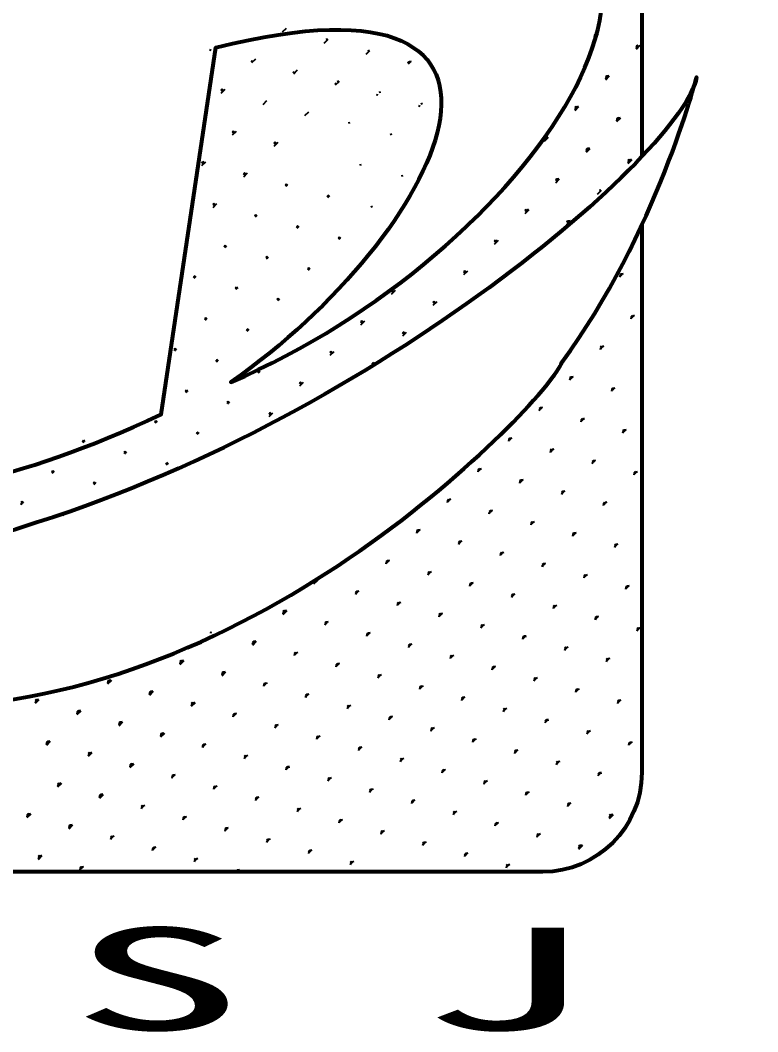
# Model space of a CAD drawing. Extents: x 54907 to 703237, y -798661 to -546661.
# Drawn here: x 250323 to 251933, y -614946 to -612738 of the extents above; entities that cross this region are included whole.
import ezdxf

# ---------------------------------------------------------------- set-up
doc = ezdxf.new("R2010")
doc.units = 0
doc.header["$LTSCALE"] = 1000
doc.header["$MEASUREMENT"] = 0
doc.layers.add('PUB_TITLE', color=4, linetype='Continuous')
doc.styles.add('STYLE1', font='simhei.ttf', dxfattribs={"width": 0.8})

msp = doc.modelspace()

# ---------------------------------------------------------------- linework, layer by layer
at = {"layer": 'PUB_TITLE', "color": 4}
for p, q in [((250895.2, -612763.8), (250903.6, -612755.5)), ((251579.7, -612773.8), (251576.3, -612770.5)), ((251580.7, -612772.8), (251576.6, -612768.6)), ((251581.8, -612771.7), (251578.4, -612768.4)), ((251579.6, -612773.9), (251584.9, -612768.6)), ((251582.8, -612770.7), (251581.8, -612767)), ((250986.5, -612788.3), (250994.9, -612779.9)), ((250992.8, -612782), (250991.8, -612778.4)), ((251578.6, -612774.8), (251575, -612773.9)), ((251671, -612798.3), (251667.6, -612794.9)), ((251672, -612797.2), (251667.8, -612793)), ((251667.8, -612801.4), (251676.2, -612793)), ((251673.1, -612796.2), (251669.7, -612792.8)), ((250739.2, -612804.1), (250735.6, -612803.1)), ((251077.8, -612812.7), (251086.1, -612804.4)), ((251084.1, -612806.5), (251083.1, -612802.8)), ((251669.9, -612799.3), (251666.3, -612798.3)), ((250830.5, -612828.6), (250826.8, -612827.6)), ((250828.4, -612830.6), (250836.8, -612822.3)), ((251172.2, -612834.1), (251168.9, -612830.7)), ((251173.2, -612833), (251169.1, -612828.8)), ((251174.3, -612832), (251170.9, -612828.6)), ((251175.3, -612830.9), (251174.4, -612827.3)), ((250921.8, -612853), (250918.1, -612852)), ((250919.7, -612855.1), (250928, -612846.7)), ((251605.2, -612864), (251601, -612859.9)), ((251601, -612868.2), (251609.4, -612859.9)), ((251606.2, -612863), (251602.9, -612859.6)), ((251607.3, -612861.9), (251606.3, -612858.3)), ((251013.1, -612877.5), (251009.4, -612876.5)), ((251011, -612879.6), (251019.3, -612871.2)), ((251017.2, -612873.3), (251016.3, -612869.6)), ((251603.1, -612866.1), (251599.4, -612865.1)), ((251604.1, -612865.1), (251600.8, -612861.7)), ((250764.7, -612894.3), (250761.4, -612891)), ((250765.8, -612893.3), (250761.6, -612889.1)), ((250761.6, -612897.5), (250769.9, -612889.1)), ((250766.8, -612892.2), (250763.5, -612888.9)), ((251104.3, -612901.9), (251100.7, -612901)), ((251108.5, -612897.8), (251107.5, -612894.1)), ((250852.9, -612921.9), (250861.2, -612913.6)), ((251195.6, -612926.4), (251192, -612925.4)), ((251199.8, -612922.2), (251198.8, -612918.6)), ((251538.4, -612930.9), (251534.2, -612926.7)), ((251534.2, -612935), (251542.5, -612926.7)), ((251539.4, -612929.8), (251536.1, -612926.5)), ((251540.5, -612928.8), (251539.5, -612925.1)), ((250944.1, -612946.4), (250952.5, -612938)), ((251536.3, -612932.9), (251532.6, -612932)), ((251537.3, -612931.9), (251534, -612928.6)), ((251631.7, -612953.2), (251630.8, -612949.6)), ((251041.7, -612964.6), (251040.7, -612960.9)), ((251627.6, -612957.4), (251623.9, -612956.4)), ((251628.6, -612956.4), (251625.3, -612953)), ((251629.6, -612955.3), (251625.5, -612951.1)), ((251625.5, -612959.5), (251633.8, -612951.1)), ((251630.7, -612954.3), (251627.3, -612950.9)), ((250789.2, -612985.6), (250785.8, -612982.3)), ((250790.2, -612984.6), (250786, -612980.4)), ((250786, -612988.7), (250794.4, -612980.4)), ((250791.3, -612983.5), (250787.9, -612980.2)), ((251133, -612989), (251132, -612985.4)), ((251467.4, -613001.9), (251475.7, -612993.5)), ((251473.6, -612995.6), (251472.7, -612991.9)), ((250880.5, -613010.1), (250877.1, -613006.7)), ((250881.5, -613009), (250877.3, -613004.8)), ((250877.3, -613013.2), (250885.7, -613004.8)), ((250882.5, -613008), (250879.2, -613004.6)), ((251469.5, -612999.8), (251465.8, -612998.8)), ((251560.7, -613024.2), (251557.1, -613023.2)), ((251561.8, -613023.2), (251558.4, -613019.8)), ((251562.8, -613022.1), (251558.6, -613018)), ((251558.6, -613026.3), (251567, -613018)), ((251563.9, -613021.1), (251560.5, -613017.7)), ((251564.9, -613020), (251563.9, -613016.4)), ((250722.4, -613052.4), (250719, -613049.1)), ((250723.4, -613051.4), (250719.2, -613047.2)), ((250719.2, -613055.6), (250727.6, -613047.2)), ((250724.4, -613050.3), (250721.1, -613047)), ((251066.1, -613055.9), (251065.2, -613052.2)), ((251652, -613048.7), (251648.4, -613047.7)), ((251653.1, -613047.6), (251649.7, -613044.3)), ((251654.1, -613046.6), (251649.9, -613042.4)), ((251649.9, -613050.8), (251658.3, -613042.4)), ((251655.1, -613045.5), (251651.8, -613042.2)), ((251656.2, -613044.5), (251655.2, -613040.9)), ((250813.6, -613076.9), (250810.3, -613073.6)), ((250814.7, -613075.8), (250810.5, -613071.7)), ((250810.5, -613080), (250818.9, -613071.7)), ((250815.7, -613074.8), (250812.4, -613071.5)), ((251157.4, -613080.3), (251156.5, -613076.7)), ((250904.9, -613101.3), (250901.6, -613098)), ((250906, -613100.3), (250901.8, -613096.1)), ((250907, -613099.3), (250903.7, -613095.9)), ((251495, -613090), (251491.6, -613086.7)), ((251496, -613089), (251491.8, -613084.8)), ((251491.8, -613093.1), (251500.2, -613084.8)), ((251497, -613087.9), (251493.7, -613084.6)), ((251498.1, -613086.9), (251497.1, -613083.2)), ((250996.2, -613125.8), (250992.9, -613122.5)), ((250997.2, -613124.8), (250993.1, -613120.6)), ((250998.3, -613123.7), (250994.9, -613120.4)), ((251583.1, -613117.6), (251591.5, -613109.2)), ((251589.4, -613111.3), (251588.4, -613107.7)), ((250746.8, -613143.7), (250743.5, -613140.4)), ((250747.9, -613142.7), (250743.7, -613138.5)), ((250743.7, -613146.8), (250752, -613138.5)), ((250748.9, -613141.6), (250745.6, -613138.3)), ((251090.6, -613147.1), (251089.6, -613143.5)), ((250838.1, -613168.2), (250834.8, -613164.8)), ((250839.1, -613167.1), (250835, -613163)), ((250840.2, -613166.1), (250836.8, -613162.7)), ((251428.1, -613156.8), (251424.8, -613153.5)), ((251429.2, -613155.8), (251425, -613151.6)), ((251425, -613160), (251433.4, -613151.6)), ((251430.2, -613154.7), (251426.9, -613151.4)), ((251431.3, -613153.7), (251430.3, -613150)), ((250929.4, -613192.6), (250926, -613189.3)), ((250930.4, -613191.6), (250926.2, -613187.4)), ((250931.5, -613190.5), (250928.1, -613187.2)), ((251519.4, -613181.3), (251516.1, -613177.9)), ((251520.5, -613180.2), (251516.3, -613176.1)), ((251516.3, -613184.4), (251524.6, -613176.1)), ((251521.5, -613179.2), (251518.2, -613175.8)), ((251522.5, -613178.1), (251521.6, -613174.5)), ((251020.7, -613217.1), (251017.3, -613213.7)), ((251021.7, -613216), (251017.5, -613211.9)), ((251022.7, -613215), (251019.4, -613211.7)), ((250771.3, -613235), (250767.9, -613231.7)), ((250772.3, -613233.9), (250768.1, -613229.8)), ((250773.4, -613232.9), (250770, -613229.6)), ((251361.3, -613223.6), (251358, -613220.3)), ((251362.4, -613222.6), (251358.2, -613218.4)), ((251358.2, -613226.8), (251366.5, -613218.4)), ((251363.4, -613221.6), (251360.1, -613218.2)), ((250862.6, -613259.5), (250859.2, -613256.1)), ((250863.6, -613258.4), (250859.4, -613254.2)), ((250864.6, -613257.4), (250861.3, -613254)), ((250953.8, -613283.9), (250950.5, -613280.6)), ((250954.9, -613282.9), (250950.7, -613278.7)), ((250955.9, -613281.8), (250952.6, -613278.5)), ((250704.4, -613301.8), (250701.1, -613298.5)), ((250705.5, -613300.8), (250701.3, -613296.6)), ((250706.5, -613299.7), (250703.2, -613296.4)), ((251294.5, -613290.5), (251291.2, -613287.1)), ((251295.5, -613289.4), (251291.4, -613285.2)), ((251291.4, -613293.6), (251299.7, -613285.2)), ((251296.6, -613288.4), (251293.2, -613285)), ((251634.1, -613298.1), (251630.5, -613297.1)), ((251635.2, -613297), (251631.8, -613293.7)), ((251636.2, -613296), (251632, -613291.8)), ((251637.2, -613294.9), (251633.9, -613291.6)), ((251638.3, -613293.9), (251637.3, -613290.2)), ((250795.7, -613326.3), (250792.4, -613322.9)), ((250796.8, -613325.2), (250792.6, -613321.1)), ((250797.8, -613324.2), (250794.5, -613320.8)), ((250888.1, -613349.7), (250883.9, -613345.5)), ((250889.1, -613348.6), (250885.8, -613345.3)), ((251136.4, -613332.8), (251133.1, -613329.5)), ((251137.4, -613331.8), (251133.3, -613327.6)), ((251133.3, -613336), (251141.6, -613327.6)), ((251138.5, -613330.7), (251135.1, -613327.4)), ((250887, -613350.7), (250883.7, -613347.4)), ((251227.7, -613357.3), (251224.3, -613353.9)), ((251228.7, -613356.2), (251224.5, -613352.1)), ((251224.5, -613360.4), (251232.9, -613352.1)), ((251229.8, -613355.2), (251226.4, -613351.9)), ((250728.9, -613393.1), (250725.6, -613389.8)), ((250730, -613392.1), (250725.8, -613387.9)), ((250731, -613391), (250727.7, -613387.7)), ((251658.6, -613389.3), (251654.9, -613388.4)), ((251659.6, -613388.3), (251656.3, -613385)), ((251660.7, -613387.3), (251656.5, -613383.1)), ((251661.7, -613386.2), (251658.4, -613382.9)), ((251662.7, -613385.2), (251661.8, -613381.5)), ((250821.2, -613416.5), (250817.1, -613412.3)), ((250822.3, -613415.5), (250818.9, -613412.1)), ((251069.6, -613399.6), (251066.2, -613396.3)), ((251070.6, -613398.6), (251066.4, -613394.4)), ((251066.4, -613402.8), (251074.8, -613394.4)), ((251071.7, -613397.6), (251068.3, -613394.2)), ((250820.2, -613417.6), (250816.8, -613414.2)), ((251160.8, -613424.1), (251157.5, -613420.8)), ((251161.9, -613423.1), (251157.7, -613418.9)), ((251157.7, -613427.2), (251166.1, -613418.9)), ((251162.9, -613422), (251159.6, -613418.7)), ((250662.1, -613459.9), (250658.7, -613456.6)), ((250663.1, -613458.9), (250659, -613454.7)), ((250664.2, -613457.8), (250660.8, -613454.5)), ((251591.7, -613456.2), (251588.1, -613455.2)), ((251592.8, -613455.1), (251589.5, -613451.8)), ((251593.8, -613454.1), (251589.7, -613449.9)), ((251594.9, -613453), (251591.5, -613449.7)), ((251595.9, -613452), (251594.9, -613448.3)), ((250754.4, -613483.3), (250750.2, -613479.2)), ((250755.5, -613482.3), (250752.1, -613478.9)), ((251002.7, -613466.5), (250999.4, -613463.1)), ((251003.8, -613465.4), (250999.6, -613461.2)), ((250999.6, -613469.6), (251008, -613461.2)), ((251004.8, -613464.4), (251001.5, -613461)), ((250753.4, -613484.4), (250750, -613481)), ((251094, -613490.9), (251090.7, -613487.6)), ((251095.1, -613489.9), (251090.9, -613485.7)), ((251090.9, -613494.1), (251099.2, -613485.7)), ((251096.1, -613488.8), (251092.8, -613485.5)), ((251679.7, -613479.7), (251679.4, -613479.6)), ((250844.6, -613508.8), (250841.3, -613505.5)), ((250845.7, -613507.8), (250841.5, -613503.6)), ((250846.7, -613506.7), (250843.4, -613503.4)), ((251524.9, -613523), (251521.3, -613522)), ((251526, -613521.9), (251522.6, -613518.6)), ((251527, -613520.9), (251522.8, -613516.7)), ((251528.1, -613519.9), (251524.7, -613516.5)), ((251529.1, -613518.8), (251528.1, -613515.2)), ((250935.9, -613533.3), (250932.6, -613530)), ((250937, -613532.2), (250932.8, -613528.1)), ((250932.8, -613536.4), (250941.1, -613528.1)), ((250938, -613531.2), (250934.7, -613527.9)), ((251617.2, -613546.4), (251613.9, -613543.1)), ((251618.3, -613545.4), (251614.1, -613541.2)), ((251619.3, -613544.3), (251616, -613541)), ((251620.4, -613543.3), (251619.4, -613539.6)), ((250686.5, -613551.2), (250683.2, -613547.9)), ((250687.6, -613550.2), (250683.4, -613546)), ((250688.6, -613549.1), (250685.3, -613545.8)), ((251616.2, -613547.4), (251612.6, -613546.5)), ((250777.8, -613575.7), (250774.5, -613572.3)), ((250778.9, -613574.6), (250774.7, -613570.4)), ((250779.9, -613573.6), (250776.6, -613570.2)), ((251458.1, -613589.8), (251454.5, -613588.8)), ((251459.1, -613588.8), (251455.8, -613585.4)), ((251460.2, -613587.7), (251456, -613583.5)), ((251461.2, -613586.7), (251457.9, -613583.3)), ((251462.3, -613585.6), (251461.3, -613582)), ((250869.1, -613600.1), (250865.8, -613596.8)), ((250870.1, -613599.1), (250866, -613594.9)), ((250866, -613603.2), (250874.3, -613594.9)), ((250871.2, -613598), (250867.9, -613594.7)), ((251550.4, -613613.2), (251547.1, -613609.9)), ((251551.5, -613612.2), (251547.3, -613608)), ((251552.5, -613611.1), (251549.2, -613607.8)), ((251553.6, -613610.1), (251552.6, -613606.4)), ((250619.7, -613618), (250616.4, -613614.7)), ((250620.8, -613617), (250616.6, -613612.8)), ((250621.8, -613615.9), (250618.5, -613612.6)), ((251549.4, -613614.3), (251545.7, -613613.3)), ((251642.8, -613636.6), (251638.6, -613632.5)), ((251643.8, -613635.6), (251640.5, -613632.2)), ((251644.8, -613634.5), (251643.9, -613630.9)), ((250462.7, -613659.3), (250458.5, -613655.2)), ((250463.7, -613658.3), (250460.4, -613655)), ((250711, -613642.5), (250707.7, -613639.1)), ((250712, -613641.4), (250707.9, -613637.3)), ((250713.1, -613640.4), (250709.8, -613637)), ((251391.3, -613656.6), (251387.6, -613655.6)), ((251392.3, -613655.6), (251389, -613652.2)), ((251393.4, -613654.5), (251389.2, -613650.4)), ((251394.4, -613653.5), (251391.1, -613650.2)), ((251395.5, -613652.5), (251394.5, -613648.8)), ((251640.7, -613638.7), (251637, -613637.7)), ((251641.7, -613637.7), (251638.4, -613634.3)), ((250461.6, -613660.4), (250458.3, -613657)), ((251483.6, -613680), (251480.3, -613676.7)), ((251484.7, -613679), (251480.5, -613674.8)), ((251485.7, -613678), (251482.4, -613674.6)), ((251486.7, -613676.9), (251485.8, -613673.3)), ((250552.9, -613684.8), (250549.6, -613681.5)), ((250553.9, -613683.8), (250549.8, -613679.6)), ((250555, -613682.8), (250551.6, -613679.4)), ((251482.6, -613681.1), (251478.9, -613680.1)), ((251575.9, -613703.5), (251571.8, -613699.3)), ((251577, -613702.4), (251573.6, -613699.1)), ((251578, -613701.4), (251577, -613697.7)), ((250395.8, -613726.2), (250391.7, -613722)), ((250396.9, -613725.1), (250393.5, -613721.8)), ((250644.2, -613709.3), (250640.8, -613706)), ((250645.2, -613708.3), (250641, -613704.1)), ((250646.3, -613707.2), (250642.9, -613703.9)), ((251325.5, -613722.4), (251322.2, -613719.1)), ((251326.5, -613721.4), (251322.4, -613717.2)), ((251327.6, -613720.3), (251324.3, -613717)), ((251328.6, -613719.3), (251327.7, -613715.6)), ((251573.8, -613705.5), (251570.2, -613704.6)), ((251574.9, -613704.5), (251571.5, -613701.2)), ((251669.3, -613725.8), (251668.3, -613722.2)), ((250394.8, -613727.2), (250391.5, -613723.9)), ((251324.5, -613723.4), (251320.8, -613722.5)), ((251416.8, -613746.9), (251413.4, -613743.5)), ((251417.8, -613745.8), (251413.7, -613741.6)), ((251418.9, -613744.8), (251415.5, -613741.4)), ((251419.9, -613743.7), (251418.9, -613740.1)), ((251665.1, -613730), (251661.5, -613729)), ((251666.2, -613729), (251662.8, -613725.6)), ((251667.2, -613727.9), (251663, -613723.7)), ((251668.3, -613726.9), (251664.9, -613723.5)), ((250486.1, -613751.7), (250482.7, -613748.3)), ((250487.1, -613750.6), (250482.9, -613746.4)), ((250488.2, -613749.6), (250484.8, -613746.2)), ((251415.7, -613747.9), (251412.1, -613746.9)), ((251509.1, -613770.3), (251504.9, -613766.1)), ((251510.2, -613769.2), (251506.8, -613765.9)), ((251511.2, -613768.2), (251510.2, -613764.5)), ((251258.7, -613789.2), (251255.3, -613785.9)), ((251259.7, -613788.2), (251255.6, -613784)), ((251260.8, -613787.1), (251257.4, -613783.8)), ((251261.8, -613786.1), (251260.8, -613782.4)), ((251507, -613772.4), (251503.4, -613771.4)), ((251508.1, -613771.3), (251504.7, -613768)), ((250326.9, -613795.1), (250323.3, -613794.1)), ((250328, -613794), (250324.6, -613790.7)), ((250329, -613793), (250324.8, -613788.8)), ((250330.1, -613791.9), (250326.7, -613788.6)), ((251257.6, -613790.3), (251254, -613789.3)), ((251350, -613813.7), (251346.6, -613810.3)), ((251351, -613812.6), (251346.8, -613808.5)), ((251352.1, -613811.6), (251348.7, -613808.3)), ((251353.1, -613810.6), (251352.1, -613806.9)), ((251598.3, -613796.8), (251594.6, -613795.8)), ((251599.3, -613795.8), (251596, -613792.4)), ((251600.4, -613794.7), (251596.2, -613790.6)), ((251601.4, -613793.7), (251598.1, -613790.4)), ((251602.5, -613792.6), (251601.5, -613789)), ((250418.2, -613819.5), (250414.6, -613818.5)), ((250416.4, -613815.6), (250415.9, -613815.1)), ((250417.9, -613815.1), (250416.1, -613813.3)), ((250419.5, -613814.5), (250418, -613813.1)), ((251348.9, -613814.7), (251345.3, -613813.8)), ((251444.4, -613835), (251443.4, -613831.4)), ((251191.9, -613856), (251188.5, -613852.7)), ((251192.9, -613855), (251188.7, -613850.8)), ((251194, -613854), (251190.6, -613850.6)), ((251195, -613852.9), (251194, -613849.3)), ((251440.2, -613839.2), (251436.5, -613838.2)), ((251441.2, -613838.1), (251437.9, -613834.8)), ((251442.3, -613837.1), (251438.1, -613832.9)), ((251443.3, -613836.1), (251440, -613832.7)), ((251190.8, -613857.1), (251187.2, -613856.1)), ((251284.2, -613879.5), (251280, -613875.3)), ((251285.2, -613878.4), (251281.9, -613875.1)), ((251286.3, -613877.4), (251285.3, -613873.7)), ((251531.5, -613863.6), (251527.8, -613862.7)), ((251532.5, -613862.6), (251529.2, -613859.3)), ((251533.6, -613861.6), (251529.4, -613857.4)), ((251534.6, -613860.5), (251531.3, -613857.2)), ((251535.7, -613859.5), (251534.7, -613855.8)), ((251282.1, -613881.6), (251278.4, -613880.6)), ((251283.1, -613880.5), (251279.8, -613877.2)), ((251377.6, -613901.8), (251376.6, -613898.2)), ((251622.8, -613888.1), (251619.1, -613887.1)), ((251623.8, -613887.1), (251620.5, -613883.7)), ((251624.8, -613886), (251620.7, -613881.8)), ((251625.9, -613885), (251622.6, -613881.6)), ((251626.9, -613883.9), (251626, -613880.3)), ((251125, -613922.9), (251121.7, -613919.5)), ((251126.1, -613921.8), (251121.9, -613917.6)), ((251127.1, -613920.8), (251123.8, -613917.4)), ((251128.2, -613919.7), (251127.2, -613916.1)), ((251373.4, -613906), (251369.7, -613905)), ((251374.4, -613905), (251371.1, -613901.6)), ((251375.5, -613903.9), (251371.3, -613899.7)), ((251376.5, -613902.9), (251373.2, -613899.5)), ((251124, -613923.9), (251120.3, -613922.9)), ((251217.4, -613946.3), (251213.2, -613942.1)), ((251218.4, -613945.2), (251215.1, -613941.9)), ((251219.5, -613944.2), (251218.5, -613940.5)), ((251464.7, -613930.5), (251461, -613929.5)), ((251465.7, -613929.4), (251462.4, -613926.1)), ((251466.7, -613928.4), (251462.6, -613924.2)), ((251467.8, -613927.3), (251464.4, -613924)), ((251468.8, -613926.3), (251467.9, -613922.6)), ((250963.8, -613968.4), (250972.2, -613960)), ((250966.9, -613965.2), (250963.9, -613962.2)), ((250968, -613964.2), (250965.2, -613961.4)), ((250969, -613963.1), (250966.5, -613960.6)), ((250970.1, -613962.1), (250969.2, -613958.9)), ((251215.3, -613948.4), (251211.6, -613947.4)), ((251216.3, -613947.3), (251213, -613944)), ((251310.7, -613968.7), (251309.8, -613965)), ((251555.9, -613954.9), (251552.3, -613953.9)), ((251557, -613953.9), (251553.6, -613950.5)), ((251558, -613952.8), (251553.8, -613948.7)), ((251559.1, -613951.8), (251555.7, -613948.5)), ((251560.1, -613950.7), (251559.1, -613947.1)), ((250965.9, -613966.3), (250962.2, -613965.3)), ((251058.2, -613989.7), (251054.9, -613986.4)), ((251059.3, -613988.6), (251055.1, -613984.5)), ((251060.3, -613987.6), (251057, -613984.3)), ((251061.4, -613986.6), (251060.4, -613982.9)), ((251306.6, -613972.8), (251302.9, -613971.9)), ((251307.6, -613971.8), (251304.3, -613968.4)), ((251308.6, -613970.7), (251304.5, -613966.6)), ((251309.7, -613969.7), (251306.3, -613966.4)), ((251647.2, -613979.4), (251643.6, -613978.4)), ((251648.3, -613978.3), (251644.9, -613975)), ((251649.3, -613977.3), (251645.1, -613973.1)), ((251650.4, -613976.3), (251647, -613972.9)), ((251651.4, -613975.2), (251650.4, -613971.6)), ((251057.2, -613990.7), (251053.5, -613989.8)), ((251150.5, -614013.1), (251146.4, -614008.9)), ((251151.6, -614012.1), (251148.2, -614008.7)), ((251152.6, -614011), (251151.7, -614007.4)), ((251397.8, -613997.3), (251394.2, -613996.3)), ((251398.9, -613996.2), (251395.5, -613992.9)), ((251399.9, -613995.2), (251395.7, -613991)), ((251401, -613994.2), (251397.6, -613990.8)), ((251402, -613993.1), (251401, -613989.5)), ((250900.1, -614032.1), (250896.8, -614028.7)), ((250901.2, -614031), (250897, -614026.8)), ((250897, -614035.2), (250905.3, -614026.8)), ((250902.2, -614030), (250898.9, -614026.6)), ((250903.2, -614028.9), (250902.3, -614025.3)), ((251148.5, -614015.2), (251144.8, -614014.2)), ((251149.5, -614014.1), (251146.2, -614010.8)), ((251489.1, -614021.7), (251485.5, -614020.8)), ((251490.2, -614020.7), (251486.8, -614017.4)), ((251491.2, -614019.7), (251487, -614015.5)), ((251492.2, -614018.6), (251488.9, -614015.3)), ((251493.3, -614017.6), (251492.3, -614013.9)), ((250899.1, -614033.1), (250895.4, -614032.1)), ((250991.4, -614056.5), (250988.1, -614053.2)), ((250992.4, -614055.5), (250988.3, -614051.3)), ((250993.5, -614054.4), (250990.1, -614051.1)), ((250994.5, -614053.4), (250993.6, -614049.7)), ((251239.7, -614039.7), (251236.1, -614038.7)), ((251240.8, -614038.6), (251237.4, -614035.3)), ((251241.8, -614037.6), (251237.6, -614033.4)), ((251242.9, -614036.5), (251239.5, -614033.2)), ((251243.9, -614035.5), (251242.9, -614031.8)), ((251580.4, -614046.2), (251576.7, -614045.2)), ((251581.4, -614045.2), (251578.1, -614041.8)), ((251582.5, -614044.1), (251578.3, -614039.9)), ((251583.5, -614043.1), (251580.2, -614039.7)), ((251584.6, -614042), (251583.6, -614038.4)), ((250741, -614075.5), (250737.3, -614074.5)), ((250990.4, -614057.6), (250986.7, -614056.6)), ((251085.8, -614077.8), (251084.8, -614074.2)), ((251331, -614064.1), (251327.4, -614063.1)), ((251332.1, -614063.1), (251328.7, -614059.7)), ((251333.1, -614062), (251328.9, -614057.8)), ((251334.1, -614061), (251330.8, -614057.6)), ((251335.2, -614059.9), (251334.2, -614056.3)), ((251671.7, -614070.7), (251668, -614069.7)), ((251672.7, -614069.6), (251669.4, -614066.3)), ((251673.8, -614068.6), (251669.6, -614064.4)), ((251674.8, -614067.5), (251671.5, -614064.2)), ((251675.9, -614066.5), (251674.9, -614062.8)), ((250833.3, -614098.9), (250830, -614095.5)), ((250834.3, -614097.8), (250830.2, -614093.7)), ((250830.2, -614102), (250838.5, -614093.7)), ((250835.4, -614096.8), (250832, -614093.4)), ((250836.4, -614095.7), (250835.4, -614092.1)), ((251081.6, -614082), (251078, -614081)), ((251082.7, -614081), (251079.3, -614077.6)), ((251083.7, -614079.9), (251079.5, -614075.8)), ((251084.8, -614078.9), (251081.4, -614075.5)), ((251422.3, -614088.6), (251418.6, -614087.6)), ((251423.3, -614087.5), (251420, -614084.2)), ((251424.4, -614086.5), (251420.2, -614082.3)), ((251425.4, -614085.4), (251422.1, -614082.1)), ((251426.5, -614084.4), (251425.5, -614080.7)), ((250832.3, -614099.9), (250828.6, -614098.9)), ((250925.6, -614122.3), (250921.4, -614118.1)), ((250926.7, -614121.2), (250923.3, -614117.9)), ((250927.7, -614120.2), (250926.7, -614116.6)), ((251172.9, -614106.5), (251169.3, -614105.5)), ((251174, -614105.4), (251170.6, -614102.1)), ((251175, -614104.4), (251170.8, -614100.2)), ((251176, -614103.3), (251172.7, -614100)), ((251177.1, -614102.3), (251176.1, -614098.6)), ((251513.6, -614113), (251509.9, -614112)), ((251514.6, -614112), (251511.3, -614108.6)), ((251515.7, -614110.9), (251511.5, -614106.8)), ((251516.7, -614109.9), (251513.4, -614106.6)), ((251517.8, -614108.9), (251516.8, -614105.2)), ((250674.1, -614142.3), (250670.5, -614141.3)), ((250675.2, -614141.2), (250671.9, -614137.9)), ((250676.2, -614140.2), (250672.1, -614136)), ((250672.1, -614144.4), (250680.4, -614136)), ((250677.3, -614139.2), (250673.9, -614135.8)), ((250678.3, -614138.1), (250677.3, -614134.5)), ((250923.5, -614124.4), (250919.9, -614123.4)), ((250924.6, -614123.3), (250921.2, -614120)), ((251019, -614144.7), (251018, -614141)), ((251264.2, -614130.9), (251260.5, -614130)), ((251265.2, -614129.9), (251261.9, -614126.5)), ((251266.3, -614128.8), (251262.1, -614124.7)), ((251267.3, -614127.8), (251264, -614124.5)), ((251268.4, -614126.8), (251267.4, -614123.1)), ((251604.9, -614137.5), (251601.2, -614136.5)), ((251605.9, -614136.4), (251602.6, -614133.1)), ((251606.9, -614135.4), (251602.8, -614131.2)), ((251608, -614134.4), (251604.6, -614131)), ((251609, -614133.3), (251608.1, -614129.7)), ((250766.5, -614165.7), (250763.1, -614162.4)), ((250767.5, -614164.7), (250763.3, -614160.5)), ((250763.3, -614168.8), (250771.7, -614160.5)), ((250768.6, -614163.6), (250765.2, -614160.3)), ((250769.6, -614162.6), (250768.6, -614158.9)), ((251014.8, -614148.8), (251011.2, -614147.9)), ((251015.9, -614147.8), (251012.5, -614144.5)), ((251016.9, -614146.7), (251012.7, -614142.6)), ((251017.9, -614145.7), (251014.6, -614142.4)), ((251355.5, -614155.4), (251351.8, -614154.4)), ((251356.5, -614154.3), (251353.2, -614151)), ((251357.6, -614153.3), (251353.4, -614149.1)), ((251358.6, -614152.3), (251355.3, -614148.9)), ((251359.6, -614151.2), (251358.7, -614147.6)), ((250516, -614184.6), (250512.4, -614183.7)), ((250517.1, -614183.6), (250513.8, -614180.3)), ((250518.1, -614182.6), (250514, -614178.4)), ((250514, -614186.7), (250522.3, -614178.4)), ((250519.2, -614181.5), (250515.8, -614178.2)), ((250520.2, -614180.5), (250519.2, -614176.8)), ((250765.4, -614166.7), (250761.8, -614165.8)), ((250858.8, -614189.1), (250854.6, -614184.9)), ((250859.8, -614188.1), (250856.5, -614184.7)), ((250860.9, -614187), (250859.9, -614183.4)), ((251106.1, -614173.3), (251102.4, -614172.3)), ((251107.1, -614172.3), (251103.8, -614168.9)), ((251108.2, -614171.2), (251104, -614167)), ((251109.2, -614170.2), (251105.9, -614166.8)), ((251110.3, -614169.1), (251109.3, -614165.5)), ((251446.8, -614179.8), (251443.1, -614178.9)), ((251447.8, -614178.8), (251444.5, -614175.5)), ((251448.8, -614177.8), (251444.7, -614173.6)), ((251449.9, -614176.7), (251446.5, -614173.4)), ((251450.9, -614175.7), (251450, -614172)), ((250608.4, -614208.1), (250605, -614204.7)), ((250609.4, -614207), (250605.2, -614202.8)), ((250605.2, -614211.2), (250613.6, -614202.8)), ((250610.5, -614206), (250607.1, -614202.6)), ((250611.5, -614204.9), (250610.5, -614201.3)), ((250856.7, -614191.2), (250853.1, -614190.2)), ((250857.8, -614190.2), (250854.4, -614186.8)), ((250952.2, -614211.5), (250951.2, -614207.8)), ((251197.4, -614197.8), (251193.7, -614196.8)), ((251198.4, -614196.7), (251195.1, -614193.4)), ((251199.5, -614195.7), (251195.3, -614191.5)), ((251200.5, -614194.6), (251197.2, -614191.3)), ((251201.5, -614193.6), (251200.6, -614189.9)), ((251538, -614204.3), (251534.4, -614203.3)), ((251539.1, -614203.3), (251535.7, -614199.9)), ((251540.1, -614202.2), (251535.9, -614198)), ((251541.2, -614201.2), (251537.8, -614197.8)), ((251542.2, -614200.1), (251541.2, -614196.5)), ((250357.9, -614227), (250354.3, -614226)), ((250359, -614226), (250355.6, -614222.6)), ((250360, -614224.9), (250355.9, -614220.7)), ((250355.9, -614229.1), (250364.2, -614220.7)), ((250361.1, -614223.9), (250357.7, -614220.5)), ((250362.1, -614222.8), (250361.1, -614219.2)), ((250607.3, -614209.1), (250603.7, -614208.1)), ((250699.7, -614232.5), (250696.3, -614229.2)), ((250700.7, -614231.5), (250696.5, -614227.3)), ((250696.5, -614235.7), (250704.9, -614227.3)), ((250701.7, -614230.4), (250698.4, -614227.1)), ((250702.8, -614229.4), (250701.8, -614225.7)), ((250948, -614215.7), (250944.3, -614214.7)), ((250949, -614214.6), (250945.7, -614211.3)), ((250950.1, -614213.6), (250945.9, -614209.4)), ((250951.1, -614212.5), (250947.8, -614209.2)), ((251288.7, -614222.2), (251285, -614221.2)), ((251289.7, -614221.2), (251286.4, -614217.8)), ((251290.7, -614220.1), (251286.6, -614215.9)), ((251291.8, -614219.1), (251288.4, -614215.7)), ((251292.8, -614218), (251291.8, -614214.4)), ((251629.3, -614228.8), (251625.7, -614227.8)), ((251630.4, -614227.7), (251627, -614224.4)), ((251631.4, -614226.7), (251627.2, -614222.5)), ((251632.4, -614225.6), (251629.1, -614222.3)), ((251633.5, -614224.6), (251632.5, -614220.9)), ((250449.2, -614251.5), (250445.6, -614250.5)), ((250450.3, -614250.4), (250446.9, -614247.1)), ((250451.3, -614249.4), (250447.1, -614245.2)), ((250447.1, -614253.6), (250455.5, -614245.2)), ((250452.4, -614248.3), (250449, -614245)), ((250453.4, -614247.3), (250452.4, -614243.6)), ((250698.6, -614233.6), (250695, -614232.6)), ((250792, -614255.9), (250787.8, -614251.8)), ((250793, -614254.9), (250789.7, -614251.5)), ((250794.1, -614253.8), (250793.1, -614250.2)), ((251039.3, -614240.1), (251035.6, -614239.1)), ((251040.3, -614239.1), (251037, -614235.7)), ((251041.4, -614238), (251037.2, -614233.9)), ((251042.4, -614237), (251039.1, -614233.6)), ((251043.4, -614235.9), (251042.5, -614232.3)), ((251379.9, -614246.7), (251376.3, -614245.7)), ((251381, -614245.6), (251377.6, -614242.3)), ((251382, -614244.6), (251377.8, -614240.4)), ((251383.1, -614243.5), (251379.7, -614240.2)), ((251384.1, -614242.5), (251383.1, -614238.8)), ((250541.6, -614274.9), (250538.2, -614271.5)), ((250542.6, -614273.8), (250538.4, -614269.7)), ((250538.4, -614278), (250546.8, -614269.7)), ((250543.6, -614272.8), (250540.3, -614269.5)), ((250544.7, -614271.8), (250543.7, -614268.1)), ((250789.9, -614258), (250786.2, -614257)), ((250790.9, -614257), (250787.6, -614253.6)), ((251130.5, -614264.6), (251126.9, -614263.6)), ((251131.6, -614263.5), (251128.3, -614260.2)), ((251132.6, -614262.5), (251128.5, -614258.3)), ((251133.7, -614261.4), (251130.3, -614258.1)), ((251134.7, -614260.4), (251133.7, -614256.7)), ((251471.2, -614271.1), (251467.6, -614270.2)), ((251472.3, -614270.1), (251468.9, -614266.7)), ((251473.3, -614269), (251469.1, -614264.9)), ((251474.3, -614268), (251471, -614264.7)), ((251475.4, -614267), (251474.4, -614263.3)), ((250540.5, -614275.9), (250536.9, -614274.9)), ((250632.8, -614299.3), (250629.5, -614296)), ((250633.9, -614298.3), (250629.7, -614294.1)), ((250629.7, -614302.5), (250638.1, -614294.1)), ((250634.9, -614297.3), (250631.6, -614293.9)), ((250636, -614296.2), (250635, -614292.6)), ((250881.2, -614282.5), (250877.5, -614281.5)), ((250882.2, -614281.4), (250878.9, -614278.1)), ((250883.3, -614280.4), (250879.1, -614276.2)), ((250884.3, -614279.3), (250881, -614276)), ((250885.3, -614278.3), (250884.4, -614274.7)), ((251221.8, -614289), (251218.2, -614288.1)), ((251222.9, -614288), (251219.5, -614284.6)), ((251223.9, -614286.9), (251219.7, -614282.8)), ((251225, -614285.9), (251221.6, -614282.6)), ((251226, -614284.9), (251225, -614281.2)), ((251562.5, -614295.6), (251558.8, -614294.6)), ((251563.5, -614294.5), (251560.2, -614291.2)), ((251564.6, -614293.5), (251560.4, -614289.3)), ((251565.6, -614292.5), (251562.3, -614289.1)), ((251566.7, -614291.4), (251565.7, -614287.8)), ((250382.4, -614318.3), (250378.8, -614317.3)), ((250383.4, -614317.2), (250380.1, -614313.9)), ((250384.5, -614316.2), (250380.3, -614312)), ((250380.3, -614320.4), (250388.7, -614312)), ((250385.5, -614315.2), (250382.2, -614311.8)), ((250386.6, -614314.1), (250385.6, -614310.5)), ((250631.8, -614300.4), (250628.1, -614299.4)), ((250727.2, -614320.7), (250726.3, -614317)), ((250972.4, -614306.9), (250968.8, -614306)), ((250973.5, -614305.9), (250970.2, -614302.6)), ((250974.5, -614304.9), (250970.4, -614300.7)), ((250975.6, -614303.8), (250972.2, -614300.5)), ((250976.6, -614302.8), (250975.6, -614299.1)), ((251313.1, -614313.5), (251309.5, -614312.5)), ((251314.2, -614312.4), (251310.8, -614309.1)), ((251315.2, -614311.4), (251311, -614307.2)), ((251316.2, -614310.4), (251312.9, -614307)), ((251317.3, -614309.3), (251316.3, -614305.7)), ((251654.8, -614319), (251651.5, -614315.7)), ((251655.9, -614318), (251651.7, -614313.8)), ((251656.9, -614316.9), (251653.6, -614313.6)), ((251657.9, -614315.9), (251657, -614312.2)), ((250474.7, -614341.7), (250471.4, -614338.4)), ((250475.8, -614340.7), (250471.6, -614336.5)), ((250471.6, -614344.8), (250479.9, -614336.5)), ((250476.8, -614339.6), (250473.5, -614336.3)), ((250477.9, -614338.6), (250476.9, -614334.9)), ((250723.1, -614324.8), (250719.4, -614323.9)), ((250724.1, -614323.8), (250720.8, -614320.5)), ((250725.2, -614322.8), (250721, -614318.6)), ((250726.2, -614321.7), (250722.9, -614318.4)), ((251063.7, -614331.4), (251060.1, -614330.4)), ((251064.8, -614330.4), (251061.4, -614327)), ((251065.8, -614329.3), (251061.6, -614325.1)), ((251066.9, -614328.3), (251063.5, -614324.9)), ((251067.9, -614327.2), (251066.9, -614323.6)), ((251404.4, -614338), (251400.7, -614337)), ((251405.4, -614336.9), (251402.1, -614333.6)), ((251406.5, -614335.9), (251402.3, -614331.7)), ((251407.5, -614334.8), (251404.2, -614331.5)), ((251408.6, -614333.8), (251407.6, -614330.1)), ((251653.8, -614320), (251650.1, -614319.1)), ((250473.7, -614342.7), (250470, -614341.8)), ((250567.1, -614365.1), (250562.9, -614360.9)), ((250562.9, -614369.3), (250571.2, -614360.9)), ((250568.1, -614364.1), (250564.8, -614360.7)), ((250569.1, -614363), (250568.2, -614359.4)), ((250814.3, -614349.3), (250810.7, -614348.3)), ((250815.4, -614348.3), (250812, -614344.9)), ((250816.4, -614347.2), (250812.3, -614343)), ((250817.5, -614346.2), (250814.1, -614342.8)), ((250818.5, -614345.1), (250817.5, -614341.5)), ((251155, -614355.9), (251151.4, -614354.9)), ((251156.1, -614354.8), (251152.7, -614351.5)), ((251157.1, -614353.8), (251152.9, -614349.6)), ((251158.1, -614352.7), (251154.8, -614349.4)), ((251159.2, -614351.7), (251158.2, -614348)), ((251495.7, -614362.4), (251492, -614361.4)), ((251496.7, -614361.4), (251493.4, -614358)), ((251497.8, -614360.3), (251493.6, -614356.1)), ((251498.8, -614359.3), (251495.5, -614355.9)), ((251499.8, -614358.2), (251498.9, -614354.6)), ((250565, -614367.2), (250561.3, -614366.2)), ((250566, -614366.2), (250562.7, -614362.8)), ((250660.4, -614387.5), (250659.4, -614383.8)), ((250905.6, -614373.8), (250902, -614372.8)), ((250906.7, -614372.7), (250903.3, -614369.4)), ((250907.7, -614371.7), (250903.5, -614367.5)), ((250908.8, -614370.6), (250905.4, -614367.3)), ((250909.8, -614369.6), (250908.8, -614365.9)), ((251246.3, -614380.3), (251242.6, -614379.3)), ((251247.3, -614379.3), (251244, -614375.9)), ((251248.4, -614378.2), (251244.2, -614374)), ((251249.4, -614377.2), (251246.1, -614373.8)), ((251250.5, -614376.1), (251249.5, -614372.5)), ((251588, -614385.8), (251584.7, -614382.5)), ((251589, -614384.8), (251584.9, -614380.6)), ((251590.1, -614383.7), (251586.7, -614380.4)), ((251591.1, -614382.7), (251590.1, -614379)), ((250407.9, -614408.5), (250404.6, -614405.2)), ((250409, -614407.5), (250404.8, -614403.3)), ((250404.8, -614411.7), (250413.1, -614403.3)), ((250410, -614406.4), (250406.7, -614403.1)), ((250411, -614405.4), (250410.1, -614401.7)), ((250656.2, -614391.7), (250652.6, -614390.7)), ((250657.3, -614390.6), (250653.9, -614387.3)), ((250658.3, -614389.6), (250654.2, -614385.4)), ((250659.4, -614388.5), (250656, -614385.2)), ((250996.9, -614398.2), (250993.3, -614397.2)), ((250998, -614397.2), (250994.6, -614393.8)), ((250999, -614396.1), (250994.8, -614392)), ((251000, -614395.1), (250996.7, -614391.7)), ((251001.1, -614394), (251000.1, -614390.4)), ((251337.6, -614404.8), (251333.9, -614403.8)), ((251338.6, -614403.7), (251335.3, -614400.4)), ((251339.7, -614402.7), (251335.5, -614398.5)), ((251340.7, -614401.6), (251337.4, -614398.3)), ((251341.7, -614400.6), (251340.8, -614396.9)), ((251586.9, -614386.9), (251583.3, -614385.9)), ((251678.1, -614407), (251676.1, -614405.1)), ((251678.3, -614405.2), (251678, -614404.9)), ((250406.9, -614409.6), (250403.2, -614408.6)), ((250500.2, -614431.9), (250496.1, -614427.8)), ((250496.1, -614436.1), (250504.4, -614427.8)), ((250501.3, -614430.9), (250497.9, -614427.6)), ((250502.3, -614429.9), (250501.3, -614426.2)), ((250747.5, -614416.1), (250743.9, -614415.1)), ((250748.6, -614415.1), (250745.2, -614411.7)), ((250749.6, -614414), (250745.4, -614409.9)), ((250750.7, -614413), (250747.3, -614409.6)), ((250751.7, -614411.9), (250750.7, -614408.3)), ((251088.2, -614422.7), (251084.5, -614421.7)), ((251089.2, -614421.6), (251085.9, -614418.3)), ((251090.3, -614420.6), (251086.1, -614416.4)), ((251091.3, -614419.5), (251088, -614416.2)), ((251092.4, -614418.5), (251091.4, -614414.8)), ((251428.8, -614429.2), (251425.2, -614428.3)), ((251429.9, -614428.2), (251426.6, -614424.8)), ((251430.9, -614427.1), (251426.8, -614423)), ((251432, -614426.1), (251428.6, -614422.8)), ((251433, -614425.1), (251432, -614421.4)), ((251677.5, -614411.1), (251674.6, -614410.3)), ((251677.9, -614408.9), (251675.9, -614406.9)), ((251676.1, -614413.4), (251677.4, -614412.2)), ((250498.1, -614434), (250494.5, -614433)), ((250499.2, -614433), (250495.8, -614429.6)), ((250593.6, -614454.3), (250592.6, -614450.7)), ((250838.8, -614440.6), (250835.2, -614439.6)), ((250839.8, -614439.5), (250836.5, -614436.2)), ((250840.9, -614438.5), (250836.7, -614434.3)), ((250841.9, -614437.4), (250838.6, -614434.1)), ((250843, -614436.4), (250842, -614432.8)), ((251179.5, -614447.1), (251175.8, -614446.2)), ((251180.5, -614446.1), (251177.2, -614442.8)), ((251181.6, -614445), (251177.4, -614440.9)), ((251182.6, -614444), (251179.3, -614440.7)), ((251183.6, -614443), (251182.7, -614439.3)), ((251521.2, -614452.6), (251517.8, -614449.3)), ((251522.2, -614451.6), (251518, -614447.4)), ((251523.3, -614450.6), (251519.9, -614447.2)), ((251524.3, -614449.5), (251523.3, -614445.9)), ((250341.1, -614475.3), (250337.7, -614472)), ((250342.1, -614474.3), (250338, -614470.1)), ((250338, -614478.5), (250346.3, -614470.1)), ((250343.2, -614473.3), (250339.8, -614469.9)), ((250344.2, -614472.2), (250343.2, -614468.6)), ((250589.4, -614458.5), (250585.8, -614457.5)), ((250590.5, -614457.4), (250587.1, -614454.1)), ((250591.5, -614456.4), (250587.3, -614452.2)), ((250592.6, -614455.4), (250589.2, -614452)), ((250930.1, -614465), (250926.4, -614464.1)), ((250931.1, -614464), (250927.8, -614460.7)), ((250932.2, -614463), (250928, -614458.8)), ((250933.2, -614461.9), (250929.9, -614458.6)), ((250934.3, -614460.9), (250933.3, -614457.2)), ((251270.7, -614471.6), (251267.1, -614470.6)), ((251271.8, -614470.5), (251268.4, -614467.2)), ((251272.8, -614469.5), (251268.7, -614465.3)), ((251273.9, -614468.5), (251270.5, -614465.1)), ((251274.9, -614467.4), (251273.9, -614463.8)), ((251520.1, -614453.7), (251516.5, -614452.7)), ((251613.5, -614476.1), (251609.3, -614471.9)), ((251609.3, -614480.2), (251617.7, -614471.9)), ((251614.5, -614475), (251611.2, -614471.7)), ((251615.6, -614474), (251614.6, -614470.3)), ((250340, -614476.4), (250336.4, -614475.4)), ((250433.4, -614498.8), (250429.2, -614494.6)), ((250429.2, -614502.9), (250437.6, -614494.6)), ((250434.5, -614497.7), (250431.1, -614494.4)), ((250435.5, -614496.7), (250434.5, -614493)), ((250680.7, -614482.9), (250677.1, -614482)), ((250681.7, -614481.9), (250678.4, -614478.6)), ((250682.8, -614480.9), (250678.6, -614476.7)), ((250683.8, -614479.8), (250680.5, -614476.5)), ((250684.9, -614478.8), (250683.9, -614475.1)), ((251021.4, -614489.5), (251017.7, -614488.5)), ((251022.4, -614488.5), (251019.1, -614485.1)), ((251023.5, -614487.4), (251019.3, -614483.2)), ((251024.5, -614486.4), (251021.2, -614483)), ((251025.5, -614485.3), (251024.6, -614481.7)), ((251363.1, -614495), (251359.7, -614491.7)), ((251364.1, -614494), (251359.9, -614489.8)), ((251365.2, -614492.9), (251361.8, -614489.6)), ((251366.2, -614491.9), (251365.2, -614488.2)), ((251611.4, -614478.1), (251607.8, -614477.2)), ((251612.5, -614477.1), (251609.1, -614473.8)), ((250431.3, -614500.8), (250427.7, -614499.9)), ((250432.4, -614499.8), (250429, -614496.5)), ((250772, -614507.4), (250768.3, -614506.4)), ((250773, -614506.4), (250769.7, -614503)), ((250774.1, -614505.3), (250769.9, -614501.1)), ((250775.1, -614504.3), (250771.8, -614500.9)), ((250776.2, -614503.2), (250775.2, -614499.6)), ((251112.6, -614514), (251109, -614513)), ((251113.7, -614512.9), (251110.3, -614509.6)), ((251114.7, -614511.9), (251110.6, -614507.7)), ((251115.8, -614510.8), (251112.4, -614507.5)), ((251116.8, -614509.8), (251115.8, -614506.1)), ((251362, -614496.1), (251358.4, -614495.1)), ((251454.4, -614519.5), (251451, -614516.1)), ((251455.4, -614518.4), (251451.2, -614514.2)), ((251456.4, -614517.4), (251453.1, -614514)), ((251457.5, -614516.3), (251456.5, -614512.7)), ((250522.6, -614525.3), (250519, -614524.3)), ((250523.6, -614524.3), (250520.3, -614520.9)), ((250524.7, -614523.2), (250520.5, -614519)), ((250525.7, -614522.2), (250522.4, -614518.8)), ((250526.8, -614521.1), (250525.8, -614517.5)), ((250863.3, -614531.9), (250859.6, -614530.9)), ((250864.3, -614530.8), (250861, -614527.5)), ((250865.4, -614529.8), (250861.2, -614525.6)), ((250866.4, -614528.7), (250863.1, -614525.4)), ((250867.4, -614527.7), (250866.5, -614524)), ((251203.9, -614538.4), (251200.3, -614537.4)), ((251205, -614537.4), (251201.6, -614534)), ((251206, -614536.3), (251201.8, -614532.2)), ((251207.1, -614535.3), (251203.7, -614531.9)), ((251208.1, -614534.2), (251207.1, -614530.6)), ((251453.3, -614520.5), (251449.7, -614519.5)), ((251546.7, -614542.9), (251542.5, -614538.7)), ((251542.5, -614547.1), (251550.9, -614538.7)), ((251547.7, -614541.8), (251544.4, -614538.5)), ((251548.8, -614540.8), (251547.8, -614537.1)), ((250368.7, -614563.5), (250367.7, -614559.8)), ((250613.9, -614549.8), (250610.2, -614548.8)), ((250614.9, -614548.7), (250611.6, -614545.4)), ((250616, -614547.7), (250611.8, -614543.5)), ((250617, -614546.6), (250613.7, -614543.3)), ((250618.1, -614545.6), (250617.1, -614541.9)), ((250954.5, -614556.3), (250950.9, -614555.3)), ((250955.6, -614555.3), (250952.2, -614551.9)), ((250956.6, -614554.2), (250952.5, -614550.1)), ((250957.7, -614553.2), (250954.3, -614549.8)), ((250958.7, -614552.1), (250957.7, -614548.5)), ((251296.2, -614561.8), (251292.9, -614558.5)), ((251297.3, -614560.8), (251293.1, -614556.6)), ((251298.3, -614559.7), (251295, -614556.4)), ((251299.4, -614558.7), (251298.4, -614555)), ((251544.6, -614545), (251540.9, -614544)), ((251545.6, -614543.9), (251542.3, -614540.6)), ((250364.5, -614567.7), (250360.8, -614566.7)), ((250365.5, -614566.6), (250362.2, -614563.3)), ((250366.6, -614565.6), (250362.4, -614561.4)), ((250362.4, -614569.8), (250370.8, -614561.4)), ((250367.6, -614564.5), (250364.3, -614561.2)), ((250705.2, -614574.2), (250701.5, -614573.2)), ((250706.2, -614573.2), (250702.9, -614569.8)), ((250707.3, -614572.1), (250703.1, -614568)), ((250708.3, -614571.1), (250705, -614567.8)), ((250709.3, -614570), (250708.4, -614566.4)), ((251045.8, -614580.8), (251042.2, -614579.8)), ((251046.9, -614579.7), (251043.5, -614576.4)), ((251047.9, -614578.7), (251043.7, -614574.5)), ((251049, -614577.6), (251045.6, -614574.3)), ((251050, -614576.6), (251049, -614573)), ((251295.2, -614562.9), (251291.6, -614561.9)), ((251387.5, -614586.3), (251384.2, -614582.9)), ((251388.6, -614585.2), (251384.4, -614581.1)), ((251389.6, -614584.2), (251386.3, -614580.9)), ((251390.7, -614583.2), (251389.7, -614579.5)), ((250455.8, -614592.1), (250452.1, -614591.2)), ((250456.8, -614591.1), (250453.5, -614587.7)), ((250457.9, -614590), (250453.7, -614585.9)), ((250458.9, -614589), (250455.6, -614585.7)), ((250460, -614588), (250459, -614584.3)), ((250796.9, -614597.1), (250794.1, -614594.3)), ((250798.5, -614596.6), (250794.4, -614592.4)), ((250799.6, -614595.6), (250796.2, -614592.2)), ((250800.6, -614594.5), (250799.6, -614590.9)), ((251386.5, -614587.3), (251382.8, -614586.4))]:
    msp.add_line(p, q, dxfattribs=at)
at = {"layer": 'PUB_TITLE', "color": 4, "lineweight": 53}
for points, knots in [([(248898.2, -613215.1), (248898.2, -612625.2), (248898.2, -612032.2), (248898.2, -612032.2), (248898.2, -611913), (248995.7, -611815.5), (249115, -611815.5), (249115, -611815.5), (251463, -611815.5), (251463, -611815.5), (251582.2, -611815.5), (251679.7, -611913), (251679.7, -612032.2), (251679.7, -612032.2), (251679.7, -612510.9), (251679.7, -613036)], [6.497483, 6.497483, 6.497483, 6.497483, 7, 7, 7, 8, 8, 8, 9, 9, 9, 10, 10, 10, 10.451509, 10.451509, 10.451509, 10.451509]), ([(251306.6, -612416.9), (251932.9, -612517.5), (251434.1, -613249.2), (250782.5, -613528.3), (251242.3, -613206.1), (251544.3, -612600), (250749.7, -612797.8), (250749.7, -612797.8), (250630.2, -613598.8), (250630.2, -613598.8), (250308.1, -613749.2), (250076.9, -613786.8), (249927.5, -613768), (249927.5, -613768), (250037.1, -612915.3), (250037.1, -612915.3), (249494.1, -612917.8), (248789.5, -613337.3), (248698.6, -613373.2), (249429, -612766.8), (250408.8, -612272.7), (251306.6, -612416.9)], [0, 0, 0, 0, 1, 1, 1, 2, 2, 2, 3, 3, 3, 4, 4, 4, 5, 5, 5, 6, 6, 6, 7, 7, 7, 7]), ([(249896.2, -613527.3), (249896.2, -613527.3), (249360, -614162.6), (250360.5, -613834.1), (251105.2, -613596.9), (251767.2, -613027.7), (251799.3, -612862.5), (251799.3, -612862.5), (251711.6, -613204.9), (251504.9, -613485.3), (251483, -613555), (250868.6, -614217.1), (250140.9, -614235.2), (249697.9, -614256.5), (249344.7, -613940.8), (249896.2, -613527.3)], [0, 0, 0, 0, 1, 1, 1, 2, 2, 2, 3, 3, 3, 4, 4, 4, 5, 5, 5, 5]), ([(251679.7, -613185), (251679.7, -613779), (251679.7, -614380.3), (251679.7, -614380.3), (251679.7, -614499.5), (251582.2, -614597.1), (251463, -614597.1), (251463, -614597.1), (249115, -614597.1), (249115, -614597.1), (248995.7, -614597.1), (248898.2, -614499.5), (248898.2, -614380.3), (248898.2, -614380.3), (248898.2, -613836.6), (248898.2, -613272.4)], [2.493971, 2.493971, 2.493971, 2.493971, 3, 3, 3, 4, 4, 4, 5, 5, 5, 6, 6, 6, 6.481204, 6.481204, 6.481204, 6.481204])]:
    msp.add_open_spline(points, degree=3, knots=knots, dxfattribs=at)

# ---------------------------------------------------------------- texts
at = {"layer": 'PUB_TITLE', "color": 4, "style": 'STYLE1', "width": 2.5}
msp.add_text('F Z S J', height=223.49, dxfattribs=at).set_placement((248910.1, -614942.3))

doc.saveas('drawing.dxf')
